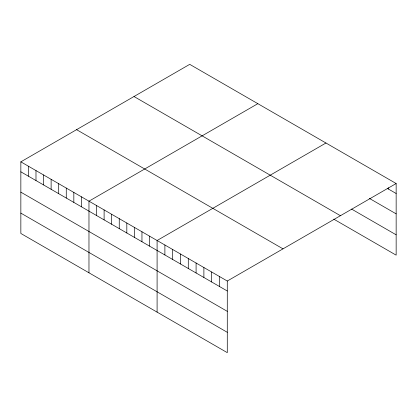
<?xml version="1.0" encoding="UTF-8"?>
<svg xmlns="http://www.w3.org/2000/svg" width="417" height="417" viewBox="0 0 417 417"><rect width="100%" height="100%" fill="white"/><g stroke="black" fill="none" stroke-linecap="round" stroke-linejoin="round"><path stroke-width="0.63" d="M20.85 161.843L227.281 281.027L227.281 352.652L20.85 233.468L20.85 161.843L189.719 64.348L396.15 183.532L396.15 255.157L333.762 219.139M257.842 103.677L88.972 201.171L88.972 272.801M325.964 143.005L157.094 240.5L157.094 312.13M227.281 281.027L396.15 183.532M387.237 188.359L396.15 193.504M369.41 198.414L396.15 213.853M351.588 209.084L396.15 234.813M133.993 96.52L340.423 215.704M76.577 129.666L283.007 248.85M20.85 171.82L227.281 290.998M20.85 192.164L227.281 311.348M20.85 213.123L227.281 332.307M388.352 187.754L388.352 189.005M219.483 276.523L219.483 286.5M211.685 272.02L211.685 281.996M203.887 267.516L203.887 277.493M196.089 263.012L196.089 272.989M188.291 258.514L188.291 268.485M180.493 254.01L180.493 263.987M172.69 249.507L172.69 259.483M164.892 245.003L164.892 254.98M149.526 236.131L149.526 246.108M141.957 231.763L141.957 241.74M134.389 227.39L134.389 237.367M126.82 223.022L126.82 232.999M119.252 218.654L119.252 228.625M111.678 214.281L111.678 224.257M104.109 209.913L104.109 219.889M96.541 205.539L96.541 215.516M81.404 196.803L81.404 206.78M73.835 192.43L73.835 202.407M66.267 188.062L66.267 198.039M58.698 183.694L58.698 193.665M51.124 179.32L51.124 189.297M43.556 174.952L43.556 184.929M35.987 170.579L35.987 180.556M28.419 166.211L28.419 176.188"/></g></svg>
